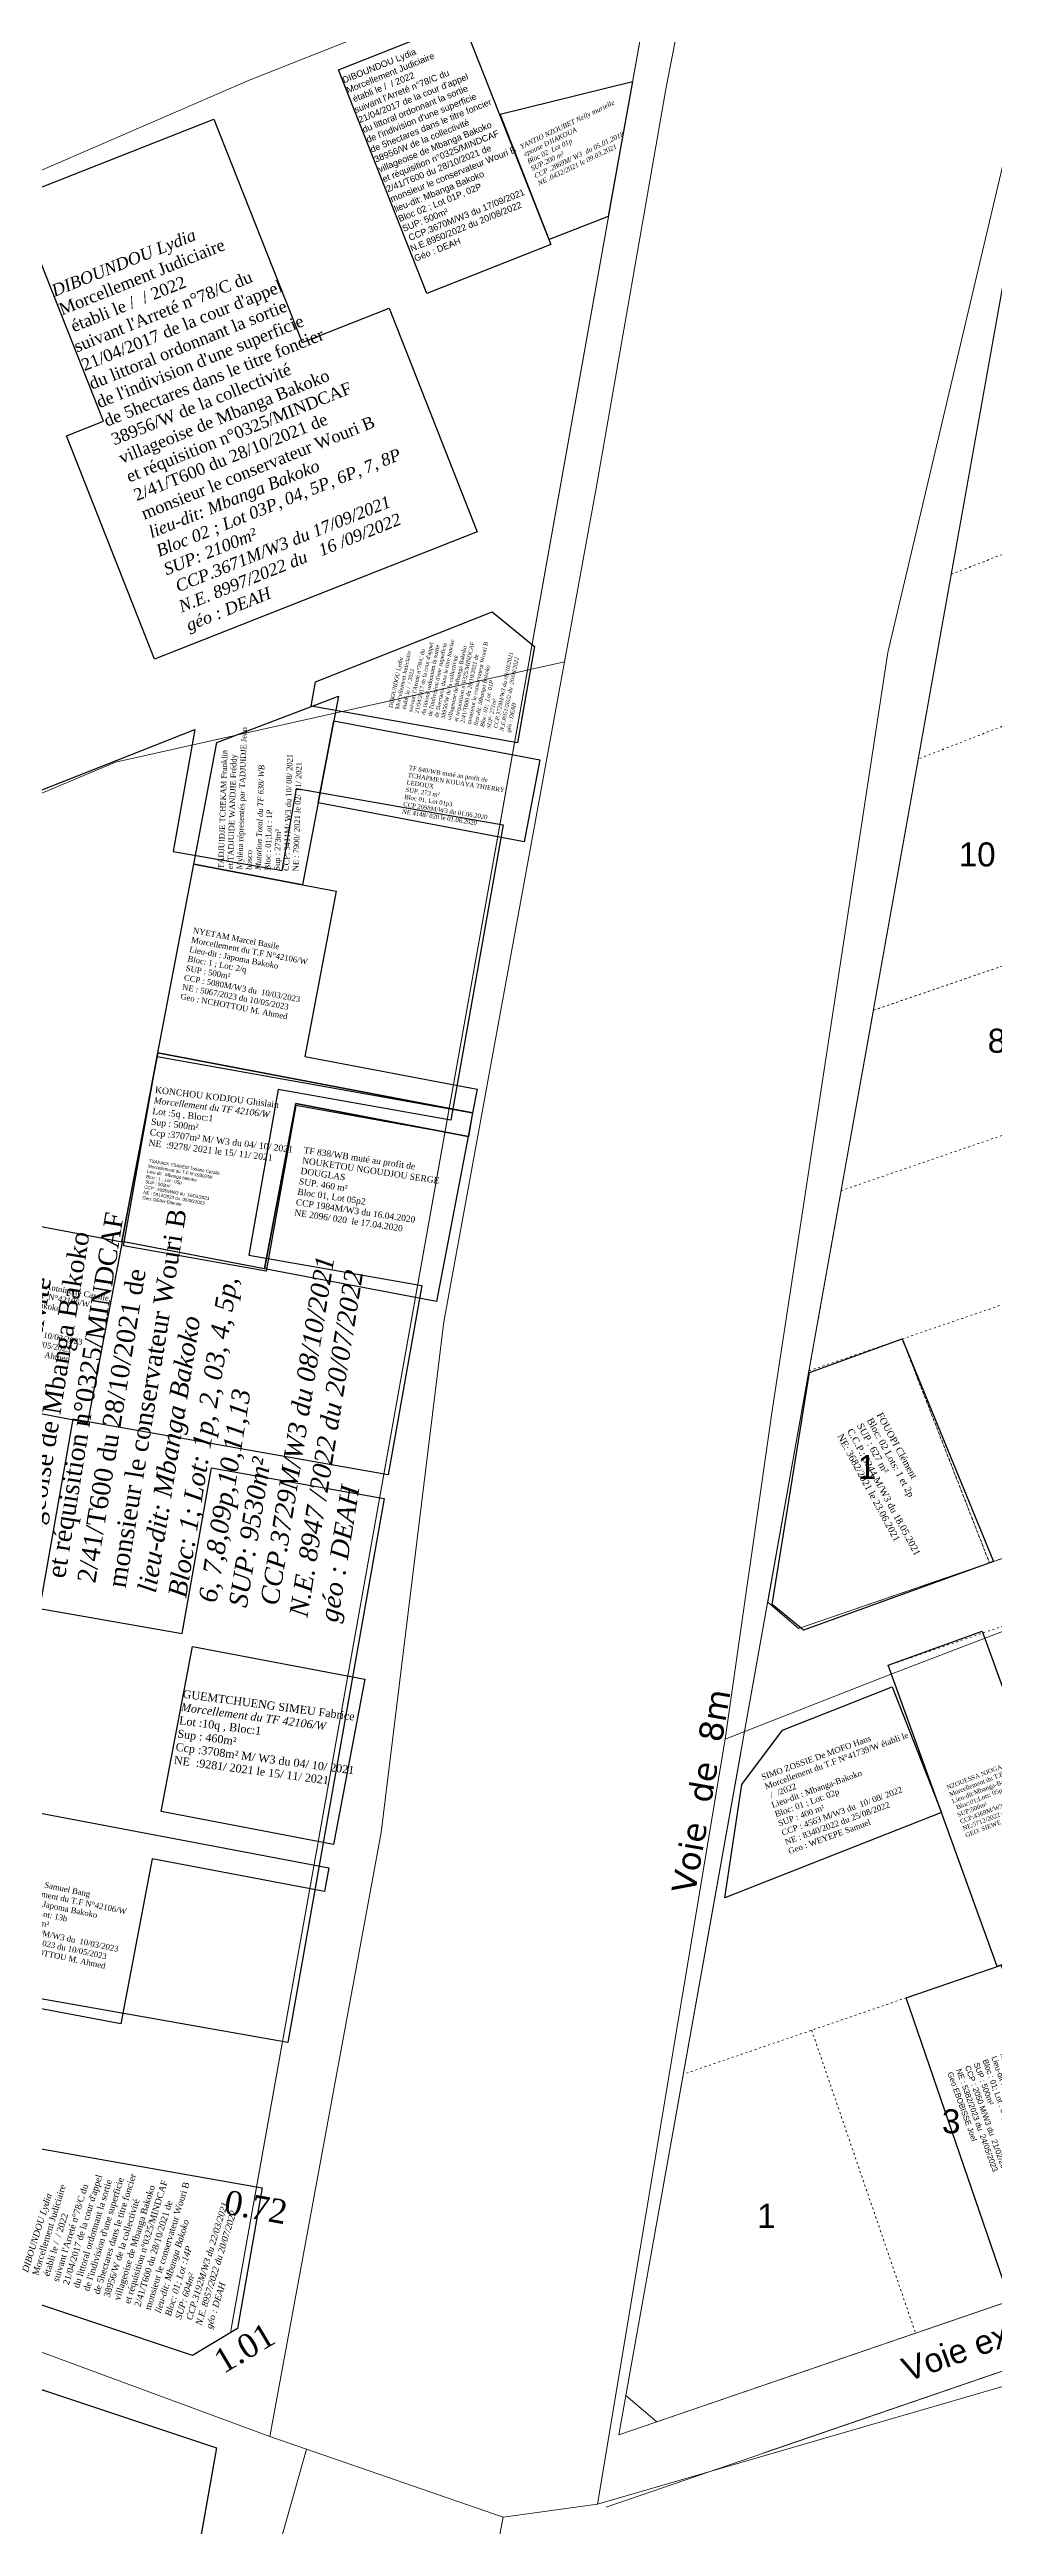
# Model space of a CAD drawing. Header units: millimetres. Extents: x 587399 to 927168, y 438565 to 1444955.
# Drawn here: x 589576.5 to 589694.5, y 443401.6 to 443710.9 of the extents above; entities that cross this region are included whole.
import ezdxf
from ezdxf.enums import TextEntityAlignment as Align

# ---------------------------------------------------------------- set-up
doc = ezdxf.new("R2010")
doc.units = ezdxf.units.MM
doc.header["$LTSCALE"] = 2
doc.linetypes.add('ACAD_ISO03W100', pattern=[30, 12, -18])
for name, color, linetype in [('Collectivité', 3, 'Continuous'), ('CONTOUR', 130, 'Continuous'), ('Cotation Linéaire', 255, 'Continuous'), ('end maj 26 02 2021', 7, 'Continuous'), ('MAJ JAN 2022', 1, 'Continuous'), ('MAJ JUIN 2021', 7, 'Continuous'), ('MAJ NOV 2021', 7, 'Continuous')]:
    doc.layers.add(name, color=color, linetype=linetype)
for name, color, linetype, lineweight in [('Dossiers rejetés', 1, 'Continuous', 30), ('MAJ APRES LE 13.01.2023', 222, 'Continuous', 30), ('Roads_others', 24, 'Continuous', 9)]:
    doc.layers.add(name, color=color, linetype=linetype, lineweight=lineweight)
doc.styles.add('Arial 1.0', font='arial.ttf', dxfattribs={"width": 0.99, "height": 0.5})
doc.styles.get("Standard").update_dxf_attribs({"font": 'arial.ttf'})
doc.styles.add('Times 1.0', font='times.ttf', dxfattribs={"width": 0.99, "height": 1})
doc.styles.add('Times 3.0', font='times.ttf', dxfattribs={"width": 0.99, "height": 3})

msp = doc.modelspace()

# ---------------------------------------------------------------- linework, layer by layer
at = {"color": 0, "linetype": 'ByBlock', "lineweight": 9}
for p, q in [((589651.343, 443718.372), (589599.308, 443426.993)), ((589684.983, 443622.332), (589696.463, 443686.614)), ((589684.983, 443622.333), (589689.103, 443645.404)), ((589684.983, 443622.332), (589689.103, 443645.403)), ((589679.379, 443590.954), (589675.66, 443570.125)), ((589675.66, 443570.125), (589675.358, 443568.431)), ((589675.66, 443570.125), (589675.66, 443570.125)), ((589674.729, 443564.913), (589674.818, 443565.411)), ((589674.996, 443566.405), (589675.079, 443566.87)), ((589674.996, 443566.405), (589675.016, 443566.517)), ((589670.032, 443513.747), (589712.815, 443528.418)), ((589712.815, 443528.418), (589693.88, 443521.925)), ((589666.181, 443517.048), (589670.032, 443513.747)), ((589666.778, 443516.537), (589670.032, 443513.747)), ((589729.957, 443432.809), (589645.996, 443404.018)), ((589652.335, 443414.649), (589648.484, 443417.95))]:
    msp.add_line(p, q, dxfattribs=at)
at = {"color": 0, "linetype": 'ACAD_ISO03W100', "lineweight": 9, "ltscale": 0.01}
for p, q in [((589716.715, 443656.159), (589689.103, 443645.403)), ((589689.103, 443645.403), (589716.715, 443656.159)), ((589689.103, 443645.404), (589716.715, 443656.159)), ((589723.975, 443637.521), (589684.983, 443622.332)), ((589723.975, 443637.521), (589684.983, 443622.332)), ((589723.975, 443637.521), (589684.983, 443622.333)), ((589723.974, 443637.523), (589684.984, 443622.335)), ((589706.32, 443600.192), (589679.38, 443590.954)), ((589679.38, 443590.954), (589706.32, 443600.192)), ((589679.38, 443590.954), (589706.321, 443600.192)), ((589713.586, 443581.54), (589675.357, 443568.432)), ((589713.586, 443581.54), (589675.357, 443568.432)), ((589682.982, 443549.903), (589701.917, 443556.395)), ((589682.982, 443549.903), (589701.917, 443556.395)), ((589671.339, 443545.931), (589682.984, 443549.904)), ((589671.339, 443545.931), (589682.982, 443549.903)), ((589682.982, 443549.903), (589693.88, 443521.925)), ((589693.88, 443521.925), (589682.982, 443549.903)), ((589682.984, 443549.904), (589693.882, 443521.926)), ((589682.984, 443549.904), (589693.88, 443521.925)), ((589682.348, 443509.514), (589705.997, 443517.623)), ((589683.496, 443467.622), (589655.65, 443458.075)), ((589671.674, 443463.567), (589684.649, 443425.73))]:
    msp.add_line(p, q, dxfattribs=at)
at = {"color": 0, "linetype": 'ByBlock', "lineweight": 9, "ltscale": 0.0014}
for p, q in [((589675.357, 443568.432), (589679.38, 443590.954)), ((589675.357, 443568.432), (589679.38, 443590.954)), ((589662.814, 443498.195), (589648.484, 443417.95)), ((589652.335, 443414.649), (589779.242, 443458.166)), ((589665.68, 443410.768), (589696.157, 443421.219))]:
    msp.add_line(p, q, dxfattribs=at)
at = {"color": 0, "lineweight": 9}
for p, q in [((589666.181, 443517.048), (589671.339, 443545.931)), ((589693.88, 443521.925), (589670.032, 443513.748)), ((589670.032, 443513.748), (589666.181, 443517.048))]:
    msp.add_line(p, q, dxfattribs=at)
at = {"color": 0, "lineweight": 9, "ltscale": 0.0014}
msp.add_line((589647.605, 443413.028), (589828.095, 443474.918), dxfattribs=at)
at = {"color": 0, "linetype": 'ByBlock', "lineweight": 9, "flags": 128}
msp.add_lwpolyline([(589719.915, 443752.638), (589828.096, 443474.918), (589647.605, 443413.028), (589707.342, 443747.533)], close=True, dxfattribs=at)
at = {"color": 0, "linetype": 'ByBlock', "lineweight": 9, "ltscale": 0.0014, "flags": 128}
msp.add_lwpolyline([(589652.575, 443725.268), (589599.089, 443425.789)], dxfattribs=at)
at = {"color": 150, "linetype": 'ByBlock', "lineweight": -3, "ltscale": 0.0014, "flags": 128}
msp.add_lwpolyline([(589649.28, 443706.96), (589646.26, 443690.09), (589638.9, 443687.2), (589632.75, 443702.85)], close=True, dxfattribs=at)
msp.add_lwpolyline([(589649.28, 443706.96), (589646.26, 443690.09), (589638.9, 443687.2), (589632.75, 443702.85)], close=True, dxfattribs=at)
at = {"color": 150, "lineweight": -3, "flags": 128}
msp.add_lwpolyline([(589649.28, 443706.96), (589646.27, 443690.09)], dxfattribs=at)
msp.add_lwpolyline([(589649.28, 443706.96), (589646.27, 443690.09)], dxfattribs=at)
at = {"color": 0, "linetype": 'ACAD_ISO03W100', "lineweight": 9, "ltscale": 0.01, "flags": 128}
msp.add_lwpolyline([(589713.586, 443581.54), (589675.358, 443568.431), (589671.343, 443545.931)], dxfattribs=at)
at = {"color": 5, "flags": 128}
msp.add_lwpolyline([(589692.976, 443513.413), (589706.611, 443475.808), (589694.86, 443471.547), (589681.225, 443509.152)], close=True, dxfattribs=at)
at = {"layer": 'Collectivité', "elevation": -1.484, "flags": 128}
msp.add_lwpolyline([(589071.803, 442839.101), (589002.702, 442976.615), (588952.057, 443077.652), (588915.855, 443149.876), (588841.352, 443298.58), (588879.924, 443319.341), (588957.426, 443367.463), (589031.177, 443410.868), (589140.679, 443478.727), (589240.268, 443317.595), (589485.232, 443448.744), (589597.324, 443411.426), (589585.118, 443342.352), (589508.548, 442909.001)], dxfattribs=at)
at = {"layer": 'CONTOUR', "flags": 128}
for points in [[(589628.08, 443714.513), (589639.102, 443686.612), (589623.616, 443680.494), (589612.594, 443708.396)], [(589575.007, 443448.838), (589603.059, 443443.88), (589599.953, 443426.304), (589594.339, 443422.959), (589569.18, 443431.335)]]:
    msp.add_lwpolyline(points, close=True, dxfattribs=at)
at = {"layer": 'CONTOUR', "color": 1, "flags": 128}
msp.add_lwpolyline([(589597.02, 443702.243), (589608.042, 443674.341), (589618.892, 443678.628), (589629.914, 443650.726), (589589.612, 443634.805), (589578.59, 443662.707), (589583.24, 443664.544), (589572.218, 443692.446)], close=True, dxfattribs=at)
at = {"layer": 'CONTOUR', "lineweight": -3, "flags": 128}
msp.add_lwpolyline([(589631.782, 443640.712), (589637.074, 443636.39), (589634.951, 443624.371), (589609.167, 443628.927), (589609.71, 443631.993)], close=True, dxfattribs=at)
at = {"layer": 'Dossiers rejetés', "flags": 128}
for points in [[(589594.51, 443609.195), (589608.084, 443606.613), (589612.287, 443605.814), (589608.363, 443585.184), (589629.88, 443581.091), (589629.319, 443578.144), (589590.025, 443585.618)], [(589590.027, 443585.633), (589629.32, 443578.145), (589628.76, 443575.208), (589607.244, 443579.308), (589603.32, 443558.678), (589585.544, 443562.065)], [(589567.764, 443565.422), (589585.541, 443562.041), (589581.243, 443539.446), (589563.465, 443542.824), (589564.586, 443548.718)], [(589572.087, 443491.309), (589611.38, 443483.835), (589610.819, 443480.888), (589589.304, 443484.981), (589585.379, 443464.351), (589567.053, 443467.836)]]:
    msp.add_lwpolyline(points, close=True, dxfattribs=at)
at = {"layer": 'Dossiers rejetés', "color": 232, "lineweight": 30, "flags": 128}
msp.add_lwpolyline([(589695.32, 443471.674), (589708.29, 443433.835), (589696.465, 443429.781), (589683.496, 443467.622)], close=True, dxfattribs=at)
at = {"layer": 'end maj 26 02 2021', "color": 3, "lineweight": -3, "flags": 128}
for points in [[(589611.982, 443627.112), (589637.704, 443622.22), (589635.756, 443611.976), (589610.034, 443616.869)], [(589611.982, 443627.112), (589637.704, 443622.22), (589635.756, 443611.976), (589610.034, 443616.869)], [(589611.982, 443627.112), (589637.704, 443622.22), (589635.756, 443611.976), (589610.034, 443616.869)], [(589611.982, 443627.112), (589637.704, 443622.22), (589635.756, 443611.976), (589610.034, 443616.869)], [(589607.243, 443579.302), (589628.762, 443575.208), (589624.836, 443554.579), (589603.318, 443558.673)], [(589607.243, 443579.302), (589628.762, 443575.208), (589624.836, 443554.579), (589603.318, 443558.673)], [(589607.243, 443579.302), (589628.762, 443575.208), (589624.836, 443554.579), (589603.318, 443558.673)], [(589607.243, 443579.302), (589628.762, 443575.208), (589624.836, 443554.579), (589603.318, 443558.673)]]:
    msp.add_lwpolyline(points, close=True, dxfattribs=at)
at = {"layer": 'MAJ APRES LE 13.01.2023', "flags": 128}
msp.add_lwpolyline([(589555.608, 443610.621), (589594.624, 443626.033), (589591.932, 443610.795), (589605.539, 443608.39), (589607.354, 443618.659), (589633.136, 443614.103), (589626.624, 443577.247), (589605.053, 443581.058), (589601.4, 443560.378), (589622.97, 443556.567), (589618.794, 443532.933), (589579.404, 443539.893), (589575.229, 443516.259), (589593.049, 443513.11), (589596.702, 443533.79), (589618.272, 443529.978), (589606.266, 443462.031), (589566.877, 443468.991)], dxfattribs=at)
at = {"layer": 'MAJ APRES LE 13.01.2023', "color": 6, "lineweight": 30, "flags": 128}
msp.add_lwpolyline([(589681.73, 443506.44), (589687.89, 443490.77), (589660.84, 443480.12), (589662.95, 443494.26), (589668.03, 443501.05)], close=True, dxfattribs=at)
at = {"layer": 'MAJ APRES LE 13.01.2023', "color": 232, "lineweight": 30, "flags": 128}
msp.add_lwpolyline([(589554.165, 443425.795), (589597.324, 443411.426), (589553.274, 443162.133), (589522.493, 443167.271), (589524.159, 443170.498), (589504.813, 443163.712), (589499.495, 443161.844), (589489.619, 443158.368), (589485.245, 443159.389), (589481.705, 443158.674), (589492.464, 443221.558), (589514.309, 443217.821), (589518.524, 443242.463), (589496.682, 443246.205), (589518.965, 443376.451)], close=True, dxfattribs=at)
at = {"layer": 'MAJ JAN 2022', "color": 7, "lineweight": 9, "ltscale": 0.0014}
msp.add_line((589707.343, 443747.533), (589647.606, 443413.028), dxfattribs=at)
at = {"layer": 'MAJ JUIN 2021', "flags": 128}
msp.add_lwpolyline([(589682.982, 443549.903), (589694.366, 443522.119), (589670.664, 443513.526), (589666.756, 443516.758), (589671.408, 443545.727)], close=True, dxfattribs=at)
msp.add_lwpolyline([(589682.982, 443549.903), (589694.366, 443522.119), (589670.664, 443513.526), (589666.756, 443516.758), (589671.408, 443545.727)], close=True, dxfattribs=at)
msp.add_lwpolyline([(589682.982, 443549.903), (589694.366, 443522.119), (589670.664, 443513.526), (589666.756, 443516.758), (589671.408, 443545.727)], close=True, dxfattribs=at)
msp.add_lwpolyline([(589682.982, 443549.903), (589694.366, 443522.119), (589670.664, 443513.526), (589666.756, 443516.758), (589671.408, 443545.727)], close=True, dxfattribs=at)
at = {"layer": 'MAJ JUIN 2021', "lineweight": 9, "flags": 128}
msp.add_lwpolyline([(589682.982, 443549.903), (589694.366, 443522.119), (589670.664, 443513.526), (589666.756, 443516.758), (589671.408, 443545.727)], close=True, dxfattribs=at)
at = {"layer": 'MAJ NOV 2021', "flags": 128}
for points in [[(589612.564, 443630.171), (589608.086, 443606.625), (589594.509, 443609.207), (589597.404, 443624.404)], [(589612.564, 443630.171), (589608.086, 443606.625), (589594.509, 443609.207), (589597.404, 443624.404)], [(589612.564, 443630.171), (589608.086, 443606.625), (589594.509, 443609.207), (589597.404, 443624.404)], [(589612.564, 443630.171), (589608.086, 443606.625), (589594.509, 443609.207), (589597.404, 443624.404)], [(589590.039, 443585.64), (589629.319, 443578.144), (589628.76, 443575.203), (589607.243, 443579.302), (589603.306, 443558.678), (589585.531, 443562.069)], [(589590.039, 443585.64), (589629.319, 443578.144), (589628.76, 443575.203), (589607.243, 443579.302), (589603.306, 443558.678), (589585.531, 443562.069)], [(589590.039, 443585.64), (589629.319, 443578.144), (589628.76, 443575.203), (589607.243, 443579.302), (589603.306, 443558.678), (589585.531, 443562.069)], [(589590.039, 443585.64), (589629.319, 443578.144), (589628.76, 443575.203), (589607.243, 443579.302), (589603.306, 443558.678), (589585.531, 443562.069)], [(589589.953, 443585.174), (589629.319, 443578.144), (589628.795, 443575.196), (589607.231, 443579.04), (589603.538, 443558.371), (589585.725, 443561.551)], [(589594.348, 443511.505), (589615.867, 443507.409), (589611.941, 443486.782), (589590.424, 443490.875)], [(589594.348, 443511.505), (589615.867, 443507.409), (589611.941, 443486.782), (589590.424, 443490.875)], [(589594.348, 443511.505), (589615.867, 443507.409), (589611.941, 443486.782), (589590.424, 443490.875)], [(589594.348, 443511.505), (589615.867, 443507.409), (589611.941, 443486.782), (589590.424, 443490.875)]]:
    msp.add_lwpolyline(points, close=True, dxfattribs=at)
at = {"layer": 'Roads_others'}
for points in [[(588972.479, 443366.969), (589015.804, 443394.327), (589035.719, 443407.247), (589105.363, 443448.284), (589168.444, 443490.497), (589212.801, 443518.631), (589225.881, 443526.934), (589279.151, 443555.972), (589323.04, 443584.857), (589345.065, 443596.552), (589386.211, 443615.595), (589409.061, 443623.091), (589426.695, 443629.465), (589451.031, 443639.692), (589478.926, 443654.146), (589531.979, 443677.048), (589557.502, 443688.084), (589601.334, 443707.063), (589650.295, 443726.479), (589658.35, 443731.086), (589662.344, 443733.666), (589666.959, 443737.219), (589669.408, 443741.665)], [(589604, 443412.835), (589617.925, 443488.275), (589625.755, 443552.024), (589640.816, 443634.484), (589644.857, 443656.598), (589653.446, 443706.009), (589658.35, 443731.086)], [(589644.929, 443404.386), (589660.865, 443499.925), (589666.709, 443540.678), (589681.202, 443635.641), (589697.365, 443704.273)], [(589423.891, 443557.021), (589454.074, 443570.78), (589514.2, 443593.17), (589547.68, 443606.369), (589584.744, 443621.937), (589640.816, 443634.484)], [(589660.865, 443499.925), (589681.473, 443508.004), (589710.947, 443519.276), (589744.585, 443530.176), (589762.451, 443537.876), (589787.075, 443548.48)], [(590055.879, 443544.91), (590004.051, 443528.973), (589931.416, 443503.796), (589878.369, 443485.415), (589752.543, 443441.721), (589733.826, 443430.187), (589644.929, 443404.386), (589633.163, 443402.749)], [(589633.163, 443402.749), (589608.587, 443411.248), (589604, 443412.835), (589552.47, 443431.865), (589536.09, 443437.763), (589516.88, 443441.879), (589498.555, 443448.969), (589486.634, 443458.718), (589475.166, 443470.381), (589472.15, 443477.419)], [(589592.557, 443320.098), (589590.685, 443326.828), (589590.013, 443333.405), (589597.933, 443373.486), (589608.587, 443411.248)], [(589633.163, 443402.749), (589630.501, 443388.917), (589621.301, 443351.709), (589618.047, 443329.973), (589616.958, 443320.221), (589615.399, 443302.311)]]:
    msp.add_lwpolyline(points, dxfattribs=at)

# ---------------------------------------------------------------- texts
at = {"color": 0, "linetype": 'ByBlock', "lineweight": 9, "style": 'Arial 1.0', "width": 0.99}
for s, p in [('10', (589692.34, 443610.421)), ('8', (589694.811, 443587.151)), ('1', (589678.576, 443533.91)), ('3', (589689.099, 443452.193)), ('1', (589666.027, 443440.387))]:
    msp.add_text(s, height=3, dxfattribs=at).set_placement(p, align=Align.MIDDLE)
msp.add_text('Voie existante', height=3, rotation=19.76437, dxfattribs=at).set_placement((589683.647, 443419.635))
at = {"color": 250, "attachment_point": 1}
for s, insert, char_height, width, rotation in [("\\A1;{\\C7;DIBOUNDOU Lydia\\P\\A0;\\C1;Morcellement Judiciaire  \\P établi le /  / 2022\\Psuivant l'Arreté n°78/C du \\P21/04/2017 de la cour d'appel\\Pdu littoral ordonnant la sortie \\Pde l'indivision d'une superficie\\Pde 5hectares dans le titre foncier\\P38956/W de la collectivité\\Pvillageoise de Mbanga Bakoko\\Pet réquisition n°0325/MINDCAF\\P2/41/T600 du 28/10/2021 de \\Pmonsieur le conservateur Wouri B\\P\\A1;\\C7;lieu-dit: Mbanga Bakoko\\P\\C256;Bloc 02 ; Lot 01P, 02P\\PSUP: 500m²\\P CCP.3670M/W3 du 17/09/2021\\PN.E.8950/2022 du 20/08/2022\\P\\C1;Géo : DEAH}", (589612.965, 443707.458), 0.8, 16.46476, 21.90643), ("\\A1;{\\fTimes New Roman|b0|i1|c0|p18;\\C7;DIBOUNDOU Lydia\\P\\A0;\\fTimes New Roman|b0|i0|c0|p18;\\C1;Morcellement Judiciaire \\P établi le /  / 2022\\Psuivant l'Arreté n°78/C du \\P21/04/2017 de la cour d'appel\\Pdu littoral ordonnant la sortie \\Pde l'indivision d'une superficie\\Pde 5hectares dans le titre foncier\\P38956/W de la collectivité\\Pvillageoise de Mbanga Bakoko\\Pet réquisition n°0325/MINDCAF\\P2/41/T600 du 28/10/2021 de \\Pmonsieur le conservateur Wouri B\\P\\A1;\\fTimes New Roman|b0|i1|c0|p18;\\C7;lieu-dit: Mbanga Bakoko\\P\\C256;Bloc 02 ; Lot 03P, 04, 5P, 6P, 7, 8P\\PSUP: 2100m²\\P CCP.3671M/W3 du 17/09/2021\\PN.E. 8997/2022 du   16 /09/2022\\P\\C1;géo : DEAH}", (589576.563, 443681.446), 1.5, 37.49483, 21.90643), ("\\A1;{\\fTimes New Roman|b0|i1|c0|p18;\\C7;DIBOUNDOU Lydia\\P\\A0;\\fTimes New Roman|b0|i0|c0|p18;\\C1;Morcellement Judiciaire \\P établi le /  / 2022\\Psuivant l'Arreté n°78/C du \\P21/04/2017 de la cour d'appel\\Pdu littoral ordonnant la sortie \\Pde l'indivision d'une superficie\\Pde 5hectares dans le titre foncier\\P38956/W de la collectivité\\Pvillageoise de Mbanga Bakoko\\Pet réquisition n°0325/MINDCAF\\P2/41/T600 du 28/10/2021 de \\Pmonsieur le conservateur Wouri B\\P\\A1;\\fTimes New Roman|b0|i1|c0|p18;\\C7;lieu-dit: Mbanga Bakoko\\P\\C256;Bloc: 01;  Lot: 01P\\PSUP: 271m²\\P CCP.3729M/W3 du 08/10/2021\\PN.E.8951/2022 du  20/08/2022\\P\\C1;géo : DEAH}", (589618.827, 443628.778), 0.5, 21.96961, 78.24134), ("\\A1;{\\fTimes New Roman|b0|i1|c0|p18;\\C7;DIBOUNDOU Lydia\\P\\A0;\\fTimes New Roman|b0|i0|c0|p18;\\C1;Morcellement Judiciaire  \\P établi le /  / 2022\\Psuivant l'Arreté n°78/C du \\P21/04/2017 de la cour d'appel\\Pdu littoral ordonnant la sortie \\Pde l'indivision d'une superficie\\Pde 5hectares dans le titre foncier\\P38956/W de la collectivité\\Pvillageoise de Mbanga Bakoko\\Pet réquisition n°0325/MINDCAF\\P2/41/T600 du 28/10/2021 de \\Pmonsieur le conservateur Wouri B\\A1;\\fTimes New Roman|b0|i1|c0|p18;\\C7;\\Plieu-dit: Mbanga Bakoko\\P\\C256;Bloc: 01; Lot :14P\\PSUP: 604m²\\P CCP.3192M/W3 du 22/03/2021\\PN.E. 8957/2022 du 20/07/2022\\P\\C1;géo : DEAH}", (589573.03, 443433.501), 0.8, 27.51726, 72.9308)]:
    msp.add_mtext(s, dxfattribs=dict(at, insert=insert, char_height=char_height, width=width, rotation=rotation))
at = {"color": 0, "linetype": 'ByBlock', "lineweight": 9, "insert": (589654.142, 443481.022), "char_height": 3, "width": 41.9596, "attachment_point": 1, "rotation": 80.01888, "style": 'Arial 1.0'}
msp.add_mtext('{\\fVerdana|b0|i0|c0|p34;Voie  de  8m}', dxfattribs=at)
at = {"color": 3, "insert": (589665.291, 443495.488), "char_height": 0.73772, "width": 20.20981, "attachment_point": 1, "rotation": 19.98207}
msp.add_mtext('{\\fTimes New Roman|b0|i0|c0|p18;SIMO ZOSSIE De MOFO Hans  \\P\\C1;Morcellement du T.F N°41739/W établi le\\P /  /2022 \\P\\C256;Lieu-dit : Mbanga-Bakoko\\PBloc: 01 ; Lot: 02p\\PSUP : 400 m²\\PCCP : 4563 M/W3 du  10/ 08/ 2022\\PNE : 8340/2022 du 25/08/2022\\P\\C1;Geo : WEYEPE Samuel}', dxfattribs=at)
at = {"insert": (589688.459, 443494.117), "char_height": 0.54894, "width": 18.63285, "attachment_point": 1, "rotation": 21.23991}
msp.add_mtext('{\\fTimes New Roman|b0|i0|c0|p18;NZOUESSA NJOGA Aime Landry\\P\\C1;Morcellement du T.Fn%%D47055/W\\P\\C256;Lieu-dit:Mbanga-Bakoko\\P Bloc:01;Lots: 05p\\C1;\\P\\C256;SUP:500m²\\PCCP:4369M/W3 du 10.05.2022\\PNE:5712/2022 du 16.05.2022\\PGEO: SIEWE Marc}', dxfattribs=at)
at = {"layer": 'Cotation Linéaire', "color": 6, "lineweight": 30, "style": 'Times 3.0', "width": 0.99}
for s, rotation, p in [('0.72', 349.87475, (589602.527, 443442.96)), ('1.01', 30.7829, (589600.033, 443425.187))]:
    msp.add_text(s, height=3, rotation=rotation, dxfattribs=at).set_placement(p, align=Align.TOP_CENTER)
at = {"layer": 'Dossiers rejetés', "attachment_point": 1}
for s, insert, char_height, width, rotation in [('{\\fTimes New Roman|b0|i0|c0|p18;NYETAM Marcel Basile\\C1;\\PMorcellement du T.F N°42106/W\\C3;   \\P\\C256;Lieu-dit : Japoma Bakoko \\PBloc: 1 ; Lot: 2/q  \\PSUP : 500m²\\PCCP : 5080M/W3 du  10/03/2023\\PNE : 5067/2023 du 10/05/2023 \\P\\C1;Geo : NCHOTTOU M. Ahmed}', (589594.488, 443601.304), 0.71854, 18.06124, 349.20487), ('{\\C1;TSAFACK TSAKEM Tatiana Carolle \\PMorcellement du T.F N°19302/W     \\PLieu-dit : Mbanga bakoko \\PBloc : 1 ; Lot : 05p\\PSUP : 500m²\\PCCP : 5095M/W3 du  16/03/2023\\PNE : 5914/2023 du  05/06/2023\\PGeo: DEAH Etienne}', (589588.956, 443572.369), 0.4, 14.83311, 349.80497), ('{\\fTimes New Roman|b0|i0|c0|p18;KAMBU KODJOU Antoinette Carolle\\C1;\\PMorcellement du T.F N°42106/W\\C3;   \\P\\C256;Lieu-dit : Japoma Bakoko \\PBloc: 1 ; Lot: 13/q  \\PSUP : 416m²\\PCCP : 5081M/W3 du  10/03/2023\\PNE : 5069/2023 du 10/05/2023 \\P\\C1;Geo : NCHOTTOU M. Ahmed}', (589567.29, 443558.499), 0.71854, 18.06124, 349.20487), ('{\\fTimes New Roman|b0|i0|c0|p18;DIMITE Samuel Bang\\C1;\\PMorcellement du T.F N°42106/W\\C3;   \\P\\C256;Lieu-dit : Japoma Bakoko \\PBloc: 1 ; Lot: 13b  \\PSUP : 507m²\\PCCP : 5080M/W3 du  10/03/2023\\PNE : 5066/2023 du 10/05/2023 \\P\\C1;Geo : NCHOTTOU M. Ahmed}', (589571.966, 443482.943), 0.71854, 18.06124, 348.10933)]:
    msp.add_mtext(s, dxfattribs=dict(at, insert=insert, char_height=char_height, width=width, rotation=rotation))
at = {"layer": 'Dossiers rejetés', "color": 232, "lineweight": 30, "insert": (589696.95, 443461.215), "char_height": 0.7, "width": 17.95664, "attachment_point": 1, "rotation": 289.78594}
msp.add_mtext('{\\C7;OTSOMOTSI Epse NGUITH YEK Reine}\\P{\\C1;Morcellement du T.F N°41739/W     \\P\\C7;Lieu-dit : Mbanga Bakoko\\PBloc : 01; Lot : 03p1\\PSUP : 500m²\\PCCP : 2050 M/W3 du  21/02/2023\\PNE : 5382/2023 du  24/05/2023\\P\\C1;Geo:EBOBISSE Joel}', dxfattribs=at)
at = {"layer": 'end maj 26 02 2021', "color": 150, "linetype": 'ByBlock', "lineweight": -3, "ltscale": 0.0014, "attachment_point": 1, "style": 'Times 1.0'}
for s, insert, char_height, width, rotation in [('{\\fTimes New Roman|b0|i1|c0|p18;\\C7;YANTIO NZOUBET Nelly murielle\\Pepouse DJIAKOUA\\PBloc 02  Lot 01p\\P\\fTimes New Roman|b0|i1|c186|p18;SUP\\fTimes New Roman|b0|i1|c0|p18;.200\\fTimes New Roman|b0|i1|c186|p18; m²\\PCCP \\fTimes New Roman|b0|i1|c0|p18;.2869\\fTimes New Roman|b0|i1|c186|p18;M/ W\\fTimes New Roman|b0|i1|c0|p18;3 \\fTimes New Roman|b0|i1|c186|p18; du \\fTimes New Roman|b0|i1|c0|p18;05.01.2018\\P\\fTimes New Roman|b0|i1|c186|p18;NE \\fTimes New Roman|b0|i1|c0|p18;.0432/2021 le 09.03.2021}', (589635.181, 443699.055), 0.608439, 50.32457, 25.61877), ('{\\fTimes New Roman|b0|i1|c0|p18;\\C7;YANTIO NZOUBET Nelly murielle\\Pepouse DJIAKOUA\\PBloc 02  Lot 01p\\P\\fTimes New Roman|b0|i1|c186|p18;SUP\\fTimes New Roman|b0|i1|c0|p18;.200\\fTimes New Roman|b0|i1|c186|p18; m²\\PCCP \\fTimes New Roman|b0|i1|c0|p18;.2869\\fTimes New Roman|b0|i1|c186|p18;M/ W\\fTimes New Roman|b0|i1|c0|p18;3 \\fTimes New Roman|b0|i1|c186|p18; du \\fTimes New Roman|b0|i1|c0|p18;05.01.2018\\P\\fTimes New Roman|b0|i1|c186|p18;NE \\fTimes New Roman|b0|i1|c0|p18;.0432/2021 le 09.03.2021}', (589635.181, 443699.055), 0.608439, 50.32457, 25.61877), ('{\\fTimes New Roman|b0|i1|c0|p18;\\C7;YANTIO NZOUBET Nelly murielle\\Pepouse DJIAKOUA\\PBloc 02  Lot 01p\\P\\fTimes New Roman|b0|i1|c186|p18;SUP\\fTimes New Roman|b0|i1|c0|p18;.200\\fTimes New Roman|b0|i1|c186|p18; m²\\PCCP \\fTimes New Roman|b0|i1|c0|p18;.2869\\fTimes New Roman|b0|i1|c186|p18;M/ W\\fTimes New Roman|b0|i1|c0|p18;3 \\fTimes New Roman|b0|i1|c186|p18; du \\fTimes New Roman|b0|i1|c0|p18;05.01.2018\\P\\fTimes New Roman|b0|i1|c186|p18;NE \\fTimes New Roman|b0|i1|c0|p18;.0432/2021 le 09.03.2021}', (589635.181, 443699.055), 0.608439, 50.32457, 25.61877), ('{\\fTimes New Roman|b0|i1|c0|p18;\\C7;YANTIO NZOUBET Nelly murielle\\Pepouse DJIAKOUA\\PBloc 02  Lot 01p\\P\\fTimes New Roman|b0|i1|c186|p18;SUP\\fTimes New Roman|b0|i1|c0|p18;.200\\fTimes New Roman|b0|i1|c186|p18; m²\\PCCP \\fTimes New Roman|b0|i1|c0|p18;.2869\\fTimes New Roman|b0|i1|c186|p18;M/ W\\fTimes New Roman|b0|i1|c0|p18;3 \\fTimes New Roman|b0|i1|c186|p18; du \\fTimes New Roman|b0|i1|c0|p18;05.01.2018\\P\\fTimes New Roman|b0|i1|c186|p18;NE \\fTimes New Roman|b0|i1|c0|p18;.0432/2021 le 09.03.2021}', (589635.181, 443699.055), 0.608439, 50.32457, 25.61877), ('{\\C1;TF 840/WB muté au profit de\\C256;\\PTCHAPMEN KOUAYA THIERRY\\PLEDOUX\\PSUP. 273 m²\\PBloc 01, Lot 01p3\\PCCP 2098M/W3 du 01.06.2020\\PNE 4148/ 020 le 01.06.2020}', (589621.43, 443621.528), 0.55183, 14.29932, 351.06164), ('{\\C1;TF 840/WB muté au profit de\\C256;\\PTCHAPMEN KOUAYA THIERRY\\PLEDOUX\\PSUP. 273 m²\\PBloc 01, Lot 01p3\\PCCP 2098M/W3 du 01.06.2020\\PNE 4148/ 020 le 01.06.2020}', (589621.43, 443621.528), 0.55183, 14.29932, 351.06164), ('{\\C1;TF 840/WB muté au profit de\\C256;\\PTCHAPMEN KOUAYA THIERRY\\PLEDOUX\\PSUP. 273 m²\\PBloc 01, Lot 01p3\\PCCP 2098M/W3 du 01.06.2020\\PNE 4148/ 020 le 01.06.2020}', (589621.43, 443621.528), 0.55183, 14.29932, 351.06164), ('{\\C1;TF 840/WB muté au profit de\\C256;\\PTCHAPMEN KOUAYA THIERRY\\PLEDOUX\\PSUP. 273 m²\\PBloc 01, Lot 01p3\\PCCP 2098M/W3 du 01.06.2020\\PNE 4148/ 020 le 01.06.2020}', (589621.43, 443621.528), 0.55183, 14.29932, 351.06164), ('{\\C1;TF 838/WB muté au profit de\\C256;\\PNOUKETOU NGOUDJOU SERGE\\PDOUGLAS\\PSUP. 460 m²\\PBloc 01, Lot 05p2\\PCCP 1984M/W3 du 16.04.2020\\PNE 2096/ 020  le 17.04.2020}', (589608.306, 443573.911), 0.78929, 23.84867, 351.51196), ('{\\C1;TF 838/WB muté au profit de\\C256;\\PNOUKETOU NGOUDJOU SERGE\\PDOUGLAS\\PSUP. 460 m²\\PBloc 01, Lot 05p2\\PCCP 1984M/W3 du 16.04.2020\\PNE 2096/ 020  le 17.04.2020}', (589608.306, 443573.911), 0.78929, 23.84867, 351.51196), ('{\\C1;TF 838/WB muté au profit de\\C256;\\PNOUKETOU NGOUDJOU SERGE\\PDOUGLAS\\PSUP. 460 m²\\PBloc 01, Lot 05p2\\PCCP 1984M/W3 du 16.04.2020\\PNE 2096/ 020  le 17.04.2020}', (589608.306, 443573.911), 0.78929, 23.84867, 351.51196), ('{\\C1;TF 838/WB muté au profit de\\C256;\\PNOUKETOU NGOUDJOU SERGE\\PDOUGLAS\\PSUP. 460 m²\\PBloc 01, Lot 05p2\\PCCP 1984M/W3 du 16.04.2020\\PNE 2096/ 020  le 17.04.2020}', (589608.306, 443573.911), 0.78929, 23.84867, 351.51196)]:
    msp.add_mtext(s, dxfattribs=dict(at, insert=insert, char_height=char_height, width=width, rotation=rotation))
at = {"layer": 'MAJ APRES LE 13.01.2023', "insert": (589538.288, 443526.41), "char_height": 2.3, "width": 75.6382, "attachment_point": 1, "rotation": 80.82192}
msp.add_mtext("\\A1;{\\fTimes New Roman|b0|i1|c0|p18;DIBOUNDOU Lydia\\P\\A0;\\fTimes New Roman|b0|i0|c0|p18;Morcellement Judiciaire  \\P établi le /  / 2022\\Psuivant l'Arreté n°78/C du \\P21/04/2017 de la cour d'appel\\Pdu littoral ordonnant la sortie \\Pde l'indivision d'une superficie\\Pde 5hectares dans le titre foncier\\P38956/W de la collectivité\\Pvillageoise de Mbanga Bakoko\\Pet réquisition n°0325/MINDCAF\\P2/41/T600 du 28/10/2021 de \\Pmonsieur le conservateur Wouri B\\A1;\\fTimes New Roman|b0|i1|c0|p18;\\Plieu-dit: Mbanga Bakoko\\PBloc: 1; Lot: 1p, 2, 03, 4, 5p, \\P6, 7,8,09p,10,11,13\\PSUP: 9530m²\\P CCP.3729M/W3 du 08/10/2021\\PN.E. 8947 /2022 du 20/07/2022\\Pgéo : DEAH}", dxfattribs=at)
at = {"layer": 'MAJ JUIN 2021', "insert": (589680.505, 443540.838), "char_height": 0.84188, "attachment_point": 1, "rotation": 298.49629}
msp.add_mtext('{\\fTimes New Roman|b0|i0|c0|p18;FOUOPI Clément\\PBloc: 02 Lots: 1 et 2p\\PSUP : 627 m²\\PC.C.P.: 3344 M/W3 du 18.05.2021\\PNE: \\C7;3682\\C256;/2021 le 23.06.2021  }', dxfattribs=at)
at = {"layer": 'MAJ NOV 2021', "attachment_point": 1}
for s, insert, char_height, width, rotation in [('\\pt1.4;{\\fTimes New Roman|b0|i0|c0|p18;TADJUIDJE TCHEKAM Franklin \\Pet TADJUIDE WANDJIE Fréddy\\PMyléna répresentés par TADJUIDJE Jean bosco\\P\\ptz;\\fTimes New Roman|b0|i1|c0|p18;\\C1;Mutation Total du TF 638/ WB\\fTimes New Roman|b0|i0|c0|p18;\\C256; \\PBloc : 01;Lot : 1P\\PSup : 273m²\\PCCP: 3411M/ W3 du 10/ 08/ 2021\\PNE : 7900/ 2021 le 02/ 11/ 2021}', (589597.526, 443608.633), 0.7, 17.9782, 88.11123), ('\\pt1.4;{\\fTimes New Roman|b0|i0|c0|p18;TADJUIDJE TCHEKAM Franklin \\Pet TADJUIDE WANDJIE Fréddy\\PMyléna répresentés par TADJUIDJE Jean bosco\\P\\ptz;\\fTimes New Roman|b0|i1|c0|p18;\\C1;Mutation Total du TF 638/ WB\\fTimes New Roman|b0|i0|c0|p18;\\C256; \\PBloc : 01;Lot : 1P\\PSup : 273m²\\PCCP: 3411M/ W3 du 10/ 08/ 2021\\PNE : 7900/ 2021 le 02/ 11/ 2021}', (589597.526, 443608.633), 0.7, 17.9782, 88.11123), ('\\pt1.4;{\\fTimes New Roman|b0|i0|c0|p18;TADJUIDJE TCHEKAM Franklin \\Pet TADJUIDE WANDJIE Fréddy\\PMyléna répresentés par TADJUIDJE Jean bosco\\P\\ptz;\\fTimes New Roman|b0|i1|c0|p18;\\C1;Mutation Total du TF 638/ WB\\fTimes New Roman|b0|i0|c0|p18;\\C256; \\PBloc : 01;Lot : 1P\\PSup : 273m²\\PCCP: 3411M/ W3 du 10/ 08/ 2021\\PNE : 7900/ 2021 le 02/ 11/ 2021}', (589597.526, 443608.633), 0.7, 17.9782, 88.11123), ('\\pt1.4;{\\fTimes New Roman|b0|i0|c0|p18;TADJUIDJE TCHEKAM Franklin \\Pet TADJUIDE WANDJIE Fréddy\\PMyléna répresentés par TADJUIDJE Jean bosco\\P\\ptz;\\fTimes New Roman|b0|i1|c0|p18;\\C1;Mutation Total du TF 638/ WB\\fTimes New Roman|b0|i0|c0|p18;\\C256; \\PBloc : 01;Lot : 1P\\PSup : 273m²\\PCCP: 3411M/ W3 du 10/ 08/ 2021\\PNE : 7900/ 2021 le 02/ 11/ 2021}', (589597.526, 443608.633), 0.7, 17.9782, 88.11123), ('{\\fTimes New Roman|b0|i0|c0|p18;KONCHOU KODJOU Ghislain\\P\\fTimes New Roman|b0|i1|c0|p18;\\C1;Morcellement du TF 42106/W\\P\\fTimes New Roman|b0|i0|c0|p18;\\C256;Lot :5q , Bloc:1\\PSup : 500m²\\PCcp :3707m² M/ W3 du 04/ 10/ 2021\\PNE  :9278/ 2021 le 15/ 11/ 2021}', (589589.721, 443581.435), 0.8, 17.65108, 353.05868), ('{\\fTimes New Roman|b0|i0|c0|p18;KONCHOU KODJOU Ghislain\\P\\fTimes New Roman|b0|i1|c0|p18;\\C1;Morcellement du TF 42106/W\\P\\fTimes New Roman|b0|i0|c0|p18;\\C256;Lot :5q , Bloc:1\\PSup : 500m²\\PCcp :3707m² M/ W3 du 04/ 10/ 2021\\PNE  :9278/ 2021 le 15/ 11/ 2021}', (589589.721, 443581.435), 0.8, 17.65108, 353.05868), ('{\\fTimes New Roman|b0|i0|c0|p18;KONCHOU KODJOU Ghislain\\P\\fTimes New Roman|b0|i1|c0|p18;\\C1;Morcellement du TF 42106/W\\P\\fTimes New Roman|b0|i0|c0|p18;\\C256;Lot :5q , Bloc:1\\PSup : 500m²\\PCcp :3707m² M/ W3 du 04/ 10/ 2021\\PNE  :9278/ 2021 le 15/ 11/ 2021}', (589589.721, 443581.435), 0.8, 17.65108, 353.05868), ('{\\fTimes New Roman|b0|i0|c0|p18;KONCHOU KODJOU Ghislain\\P\\fTimes New Roman|b0|i1|c0|p18;\\C1;Morcellement du TF 42106/W\\P\\fTimes New Roman|b0|i0|c0|p18;\\C256;Lot :5q , Bloc:1\\PSup : 500m²\\PCcp :3707m² M/ W3 du 04/ 10/ 2021\\PNE  :9278/ 2021 le 15/ 11/ 2021}', (589589.721, 443581.435), 0.8, 17.65108, 353.05868), ('{\\fTimes New Roman|b0|i0|c0|p18;GUEMTCHUENG SIMEU Fabrice\\P\\fTimes New Roman|b0|i1|c0|p18;\\C1;Morcellement du TF 42106/W\\P\\fTimes New Roman|b0|i0|c0|p18;\\C256;Lot :10q , Bloc:1\\PSup : 460m²\\PCcp :3708m² M/ W3 du 04/ 10/ 2021\\PNE  :9281/ 2021 le 15/ 11/ 2021}', (589593.204, 443506.091), 1, 22.17245, 352.41525), ('{\\fTimes New Roman|b0|i0|c0|p18;GUEMTCHUENG SIMEU Fabrice\\P\\fTimes New Roman|b0|i1|c0|p18;\\C1;Morcellement du TF 42106/W\\P\\fTimes New Roman|b0|i0|c0|p18;\\C256;Lot :10q , Bloc:1\\PSup : 460m²\\PCcp :3708m² M/ W3 du 04/ 10/ 2021\\PNE  :9281/ 2021 le 15/ 11/ 2021}', (589593.204, 443506.091), 1, 22.17245, 352.41525), ('{\\fTimes New Roman|b0|i0|c0|p18;GUEMTCHUENG SIMEU Fabrice\\P\\fTimes New Roman|b0|i1|c0|p18;\\C1;Morcellement du TF 42106/W\\P\\fTimes New Roman|b0|i0|c0|p18;\\C256;Lot :10q , Bloc:1\\PSup : 460m²\\PCcp :3708m² M/ W3 du 04/ 10/ 2021\\PNE  :9281/ 2021 le 15/ 11/ 2021}', (589593.204, 443506.091), 1, 22.17245, 352.41525), ('{\\fTimes New Roman|b0|i0|c0|p18;GUEMTCHUENG SIMEU Fabrice\\P\\fTimes New Roman|b0|i1|c0|p18;\\C1;Morcellement du TF 42106/W\\P\\fTimes New Roman|b0|i0|c0|p18;\\C256;Lot :10q , Bloc:1\\PSup : 460m²\\PCcp :3708m² M/ W3 du 04/ 10/ 2021\\PNE  :9281/ 2021 le 15/ 11/ 2021}', (589593.204, 443506.091), 1, 22.17245, 352.41525)]:
    msp.add_mtext(s, dxfattribs=dict(at, insert=insert, char_height=char_height, width=width, rotation=rotation))

doc.saveas('drawing.dxf')
